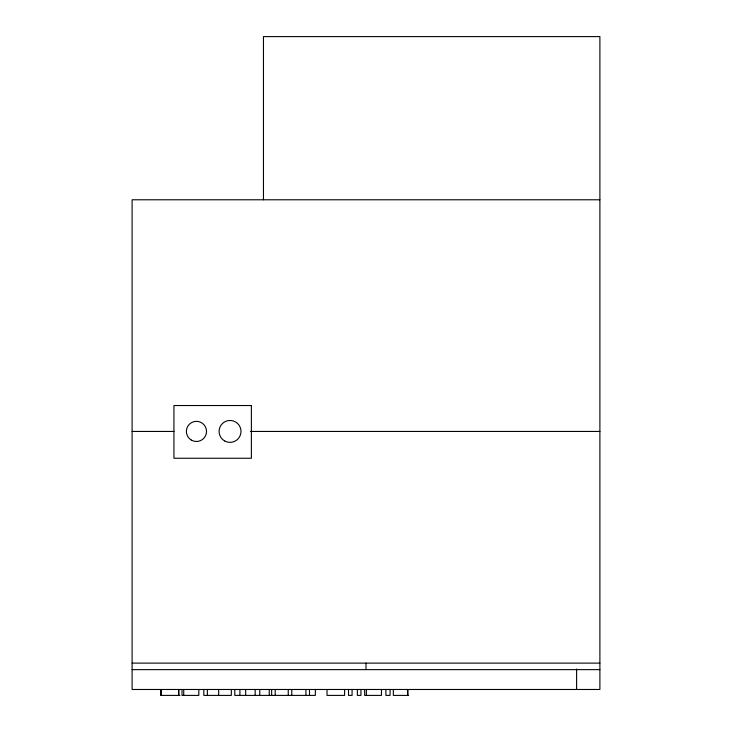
<?xml version="1.0" encoding="UTF-8"?>
<svg xmlns="http://www.w3.org/2000/svg" width="732" height="732" viewBox="0 0 732 732"><rect width="100%" height="100%" fill="white"/><g stroke="black" fill="none" stroke-linecap="round" stroke-linejoin="round"><path stroke-width="1.1" d="M599.892 199.781L132.108 199.781L132.108 689.48L599.892 689.48L599.892 36.6L263.465 36.6L263.465 199.781M132.108 431.45L173.932 431.45M250.445 431.45L599.892 431.45M132.108 663.119L599.892 663.119M132.108 669.634L599.892 669.634M179.953 695.4L160.811 695.4L160.811 689.48M408.602 695.4L393.331 695.4L393.331 689.48M576.606 669.048L576.606 689.48M407.825 689.48L407.825 695.4M407.642 689.48L407.642 695.4M390.074 689.48L390.074 695.4L385.883 695.4L385.883 689.48M381.473 689.48L381.473 695.4L364.673 695.4L364.673 689.48M366.393 689.48L366.393 695.4M366 663.119L366 669.634M360.931 689.48L360.931 695.4L357.372 695.4L357.372 689.48M352.083 689.48L352.083 695.4L348.524 695.4L348.524 689.48M344.616 689.48L344.616 695.4L327.012 695.4L327.012 689.48M315.364 689.48L315.364 695.4L234.798 695.4L234.798 689.48M309.49 689.48L309.49 695.4M305.93 689.48L305.93 695.4M291.775 689.48L291.775 695.4M288.243 689.48L288.243 695.4M275.195 689.48L275.195 695.4M271.645 689.48L271.645 695.4M269.257 689.48L269.257 695.4M259.769 689.48L259.769 695.4M255.157 689.48L255.157 695.4M245.668 689.48L245.668 695.4M239.904 689.48L239.904 695.4M231.339 689.48L231.339 695.4L203.816 695.4L203.816 689.48M218.676 689.48L218.676 695.4M207.366 689.48L207.366 695.4M198.82 689.48L198.82 695.4L182.021 695.4L182.021 689.48M183.741 689.48L183.741 695.4M178.864 689.48L178.864 695.4M178.581 689.48L178.581 695.4M161.067 689.48L161.067 695.4M251.378 405.537L173.932 405.537L173.932 458.25L251.378 458.25L251.378 405.537M191.418 440.133A10.065 10.065 0 0 0 206.525 431.413A10.065 10.065 0 0 0 191.418 422.693A10.065 10.065 0 0 0 191.418 440.133M224.559 440.902A10.962 10.962 0 0 0 241.002 431.413A10.962 10.962 0 0 0 224.559 421.925A10.962 10.962 0 0 0 224.559 440.902"/></g></svg>
